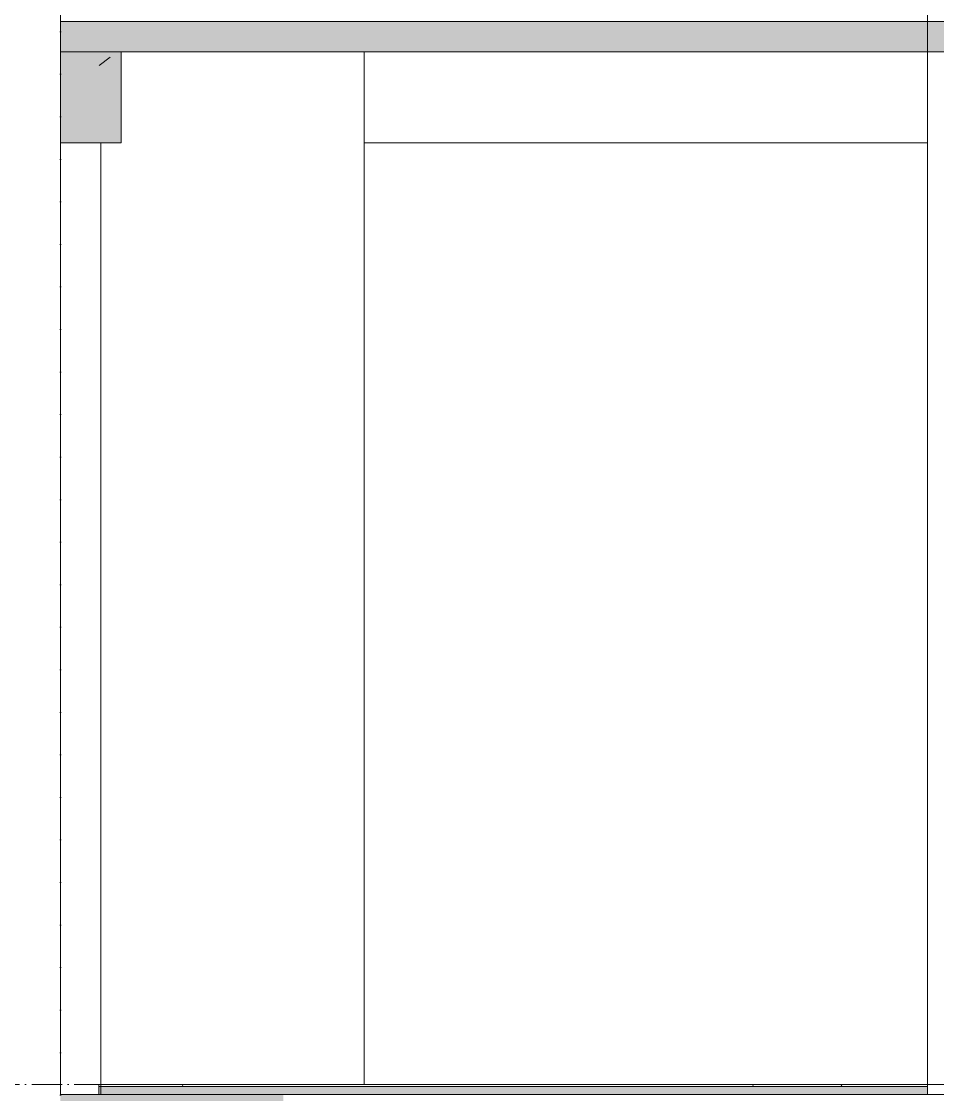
# Model space of a CAD drawing. Header units: millimetres. Extents: x -7075 to 54747, y -13937 to 93540.
# Drawn here: x -192 to 4330, y 81250 to 86550 of the extents above; entities that cross this region are included whole.
import ezdxf

# ---------------------------------------------------------------- set-up
doc = ezdxf.new("R2010")
doc.units = ezdxf.units.MM
doc.linetypes.add('Grid Line', pattern=[4.2, 3, -0.6, 0, -0.6])
for name, color, linetype, lineweight in [('A-FLOR-MCUT', 3, 'Continuous', 9), ('NET CAT', 3, 'Continuous', 5), ('NET CATConcrete', 3, 'Continuous', 5), ('NET-CAT', 3, 'Continuous', 15), ('NET-THAY', 2, 'Continuous', 9), ('TRUC', 225, 'Continuous', 5)]:
    doc.layers.add(name, color=color, linetype=linetype, lineweight=lineweight)

# ---------------------------------------------------------------- blocks, each defined once
blk = doc.blocks.new('M_Concrete-Rectangular-Column - C10-1500 x 300mm-V86-A-A')
at = {"layer": 'NET CAT', "color": 4}
blk.add_line((1499.936519, 86400), (1499.936519, 81300), dxfattribs=at)
blk = doc.blocks.new('ALC1807-ASCENT PLAZA-KET CAU 180524_rvt-1-A-A')
at = {"color": 4, "lineweight": 5}
blk.add_blockref('M_Concrete-Rectangular-Column - C10-1500 x 300mm-V86-A-A', (0, 0), dxfattribs=at)

msp = doc.modelspace()

# ---------------------------------------------------------------- hatches: boundary and pattern name
at = {"layer": 'NET CAT', "lineweight": 9}
h = msp.add_hatch(color=7, dxfattribs=at)
h.paths.add_polyline_path([(-0.1, 86400), (4399.9, 86400), (4399.9, 86550), (-0.1, 86550)], flags=0)
h.paths.add_polyline_path([(42599.9, 86400), (42599.9, 86550), (38999.9, 86550), (38999.9, 86400), (42299.9, 86400)], flags=0)
h.paths.add_polyline_path([(9649.9, 86400), (11599.9, 86400), (11599.9, 86550), (9649.9, 86550)], flags=0)
h.paths.add_polyline_path([(36906.2, 86400), (37399.9, 86400), (37399.9, 86550), (34649.9, 86550), (34649.9, 86400)], flags=0)
h.paths.add_polyline_path([(31299.9, 86400), (33004.9, 86400), (33004.9, 86550), (30999.9, 86550), (30999.9, 86400)], flags=0)
msp.add_hatch(color=7, dxfattribs=at).paths.add_polyline_path([(299.9, 81100), (1099.9, 81100), (1099.9, 81250), (-0.1, 81250), (-0.1, 81100)])
at = {"layer": 'NET CAT'}
h = msp.add_hatch(dxfattribs=at)
h.set_pattern_fill('FP_4', color=10, style=0, pattern_type=2)
h.set_pattern_definition([(0, (19236.3, 39800), (812.8, 203.2), [67.056, -542.544, 67.056, -542.544, -3251.2]), (0, (19236.3, 39800), (812.8, 203.2), [-1219.2, 67.056, -1152.144, 67.056, -542.544, -1422.4]), (0, (19236.3, 39800), (812.8, 203.2), [-3048, 67.056, -339.344, 67.056, -948.944]), (120, (19541.1, 39901.6), (-582.3764, 602.30545), [67.056, -542.544, 67.056, -3793.744]), (120, (19541.1, 39901.6), (-582.3764, 602.30545), [-676.656, -542.544, 67.056, -1152.144, -2032]), (120, (19541.1, 39901.6), (-582.3764, 602.30545), [-2438.4, 67.056, -542.544, 67.056, -1355.344]), (120, (19541.1, 39901.6), (-582.3764, 602.30545), [-3115.056, -339.344, 67.056, -948.944]), (240, (19642.7, 40308), (-230.4236, -805.50545), [67.056, -542.544, 67.056, -3793.744]), (240, (19642.7, 40308), (-230.4236, -805.50545), [-676.656, -542.544, 67.056, -1152.144, -2032]), (240, (19642.7, 40308), (-230.4236, -805.50545), [-2438.4, 67.056, -542.544, 67.056, -1355.344]), (240, (19642.7, 40308), (-230.4236, -805.50545), [-3115.056, -339.344, 67.056, -948.944])])
h.paths.add_polyline_path([(3259.8, 81290), (4290, 81290), (4290, 81300), (190, 81300), (190, 81290), (1657.6, 81290)], flags=0)
at = {"layer": 'NET CATConcrete'}
h = msp.add_hatch(dxfattribs=at)
h.set_pattern_fill('FP_1', color=256, style=0, pattern_type=2)
h.set_pattern_definition([(50, (19236.3, 39800), (1457.472, -127.512), [152.4, -1676.4]), (355, (19236.3, 39800), (-281.942, 1528.454), [121.92, -1341.12]), (100.451, (19357.8, 39789.4), (1175.54, 1400.933), [129.52, -1424.72]), (46.184, (19236.3, 40206.4), (2168.63, -336.34), [228.6, -2514.6]), (96.636, (19417, 40178.4), (1899.22, 1979.42), [194.28, -2137.08]), (351.184, (19236.3, 40206.4), (1899.24, 1979.4), [182.88, -2011.68]), (21, (19439.5, 40104.8), (1212.915, -818.121), [152.4, -1676.4]), (326, (19439.5, 40104.8), (494.417, 1473.504), [121.92, -1341.12]), (71.451, (19540.6, 40036.6), (1707.337, 655.37), [129.52, -1424.72]), (37.5, (19236.3, 39800), (24.7094, 676.44), [67.056, -1257.808, 67.056, -1294.384, -1346.2]), (37.5, (19236.3, 39800), (24.7094, 676.44), [-2686.304, 67.056, -1279.144]), (7.5, (19236.3, 39800), (534.558, 801.444), [67.056, -709.168, 67.056, -1227.328, -513.08]), (7.5, (19236.3, 39800), (534.558, 801.444), [-2070.608, 67.056, -446.024]), (327.5, (18783.16, 39800), (1084.7275, -45.831), [67.056, -440.944, 67.056, -1517.904, -2103.12]), (327.5, (18783.16, 39800), (1084.7275, -45.831), [-2092.96, 67.056, -2036.064]), (317.5, (18580, 39800), (1185.035, 203.414), [67.056, -593.344, 67.056, -985.52, -1493.52]), (317.5, (18580, 39800), (1185.035, 203.414), [-1712.976, 67.056, -1426.464])])
h.paths.add_polyline_path([(-0.1, 85950), (299.9, 85950), (299.9, 86400), (-0.1, 86400)], flags=0)
msp.add_hatch(color=256, dxfattribs=at).paths.add_polyline_path([(299.9, 85950), (299.9, 86400), (-0.1, 86400), (-0.1, 85950)], flags=0)
at = {"layer": 'NET-THAY'}
msp.add_hatch(color=7, dxfattribs=at).paths.add_polyline_path([(4280, 81250), (4280, 81290), (190, 81290), (190, 81250)])

# ---------------------------------------------------------------- linework, layer by layer
at = {"layer": 'A-FLOR-MCUT'}
msp.add_line((4280, 81290), (190, 81290), dxfattribs=at)
at = {"layer": 'NET CAT', "lineweight": 13}
for p, q in [((-0.1, 86400), (-0.1, 85950)), ((299.9, 85950), (299.9, 86400)), ((-0.1, 85950), (299.9, 85950))]:
    msp.add_line(p, q, dxfattribs=at)
at = {"layer": 'NET CATConcrete'}
msp.add_line((299.9, 86400), (-0.1, 86400), dxfattribs=at)
at = {"layer": 'NET-CAT'}
for p, q in [((4280, 91850), (4280, 81250)), ((4399.9, 86550), (-0.1, 86550)), ((-0.1, 86550), (-0.1, 86400)), ((299.9, 86400), (4399.9, 86400)), ((-0.1, 85950), (-0.1, 81250)), ((199.9, 85950), (-0.1, 85950)), ((199.9, 81250), (199.9, 85950)), ((-0.1, 81250), (4380, 81250)), ((4280, 81300), (190, 81300)), ((190, 81300), (190, 81250)), ((4280, 81250), (4280, 81300))]:
    msp.add_line(p, q, dxfattribs=at)
at = {"layer": 'NET-THAY'}
for p, q in [((-0.1, 86400), (299.9, 86400)), ((1499.9, 85950), (4280, 85950))]:
    msp.add_line(p, q, dxfattribs=at)
at = {"layer": 'TRUC', "linetype": 'Grid Line', "ltscale": 50}
for p, q in [((-0.1, -10536.9), (-0.1, 93540.4)), ((-7075.1, 81300), (51521, 81300))]:
    msp.add_line(p, q, dxfattribs=at)

# ---------------------------------------------------------------- block references
at = {"lineweight": 5}
msp.add_blockref('ALC1807-ASCENT PLAZA-KET CAU 180524_rvt-1-A-A', (0, 0), dxfattribs=at)

doc.saveas('drawing.dxf')
